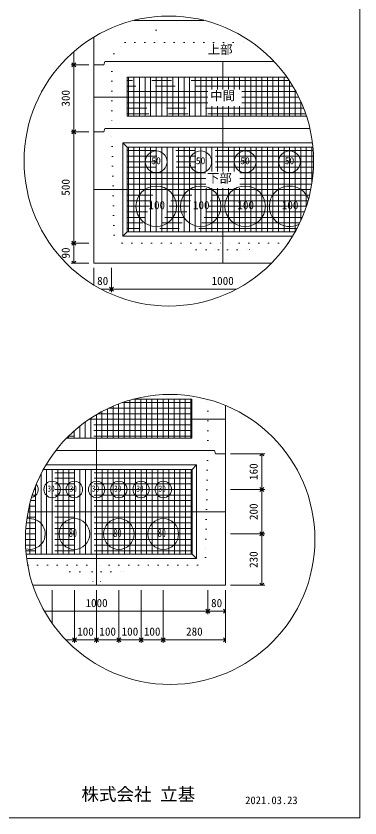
# Model space of a CAD drawing. Units: millimetres, scale not verified. Extents: x -4890 to 18490, y -2331 to 2331.
# Drawn here: x -2944 to -1830, y -1944 to 649 of the extents above; entities that cross this region are included whole.
import ezdxf
from ezdxf.enums import TextEntityAlignment as Align

# ---------------------------------------------------------------- set-up
doc = ezdxf.new("R2010")
doc.units = ezdxf.units.MM
doc.header["$LTSCALE"] = 10
for name, pattern in [('DASHED1', [1.8, 1.2, -0.6]), ('USER2', [50.8, 31.75, -6.35, 6.35, -6.35]), ('USER5', [3.185, 0.01, -3.175])]:
    doc.linetypes.add(name, pattern=pattern)
for name, color, linetype, lineweight in [('0-2_waku', 7, 'Continuous', 18), ('0-3_gaikei', 7, 'Continuous', 18), ('0-4_kakure', 7, 'DASHED1', 5), ('0-5_sunpou', 7, 'Continuous', 5), ('0-8_hole', 7, 'Continuous', 18), ('0-9_uchigawa', 6, 'Continuous', 18), ('0-E_文字１', 7, 'Continuous', 18), ('0-F_コア部分\u3000寸法補助線3', 150, 'USER2', 18), ('1-0_コア部分\u3000寸法補助線2', 150, 'USER2', 18), ('1-1_コア部分\u3000中心補助線', 1, 'Continuous', 18), ('1-2_コア部分\u3000寸法補助線', 7, 'USER2', 5), ('1-3_uchigawa2', 6, 'USER2', 18)]:
    doc.layers.add(name, color=color, linetype=linetype, lineweight=lineweight)
doc.styles.add('ＭＳ ゴシック', font='')
doc.styles.get('ＭＳ ゴシック').set_extended_font_data('MS Gothic')

# ---------------------------------------------------------------- blocks, each defined once
blk = doc.blocks.new('_Open90')
at = {"layer": '0-5_sunpou'}
blk.add_line((0, 0), (-1, 0), dxfattribs=at)
blk.add_lwpolyline([(-0.5, 0.5), (0, 0), (-0.5, -0.5)], dxfattribs=at)

msp = doc.modelspace()

# ---------------------------------------------------------------- linework, layer by layer
at = {"layer": '0-2_waku'}
for p in [(-1829.68, 2330.57), (-4889.68, -1944.43), (-4889.68, -1944.43), (-4889.68, -1944.43), (-4889.68, -1944.43)]:
    msp.add_line(p, (-1829.68, -1944.43), dxfattribs=at)
at = {"layer": '0-3_gaikei'}
for p, q in [((-2562.43, 634.93), (-2508.38, 634.93)), ((-2562.43, 634.93), (-2508.38, 634.93)), ((-2562.43, 634.93), (-2508.38, 634.93)), ((-2335.33, 634.93), (-2562.43, 634.93)), ((-2562.38, 634.93), (-2335.33, 634.93)), ((-2562.38, 634.93), (-2335.33, 634.93)), ((-2691.98, 490.93), (-2691.98, 580.94)), ((-2655.98, 501.73), (-2659.58, 490.93)), ((-2273.77, 501.73), (-2655.37, 501.73)), ((-2107.79, 501.73), (-2274.38, 501.73)), ((-2691.98, 490.93), (-2691.98, -149.87)), ((-2659.58, 490.93), (-2691.98, 490.93)), ((-2659.58, 490.93), (-2691.98, 490.93)), ((-2655.98, 285.73), (-2659.58, 274.93)), ((-2273.77, 285.73), (-2655.37, 285.73)), ((-1992.08, 285.73), (-2274.38, 285.73)), ((-2659.58, 274.93), (-2691.98, 274.93)), ((-2659.58, 274.93), (-2691.98, 274.93)), ((-2691.98, -149.87), (-2115.68, -149.87)), ((-2691.98, -149.87), (-2115.68, -149.87)), ((-2691.98, -149.87), (-2115.68, -149.87)), ((-2265.28, -968.46), (-2265.28, -610.5)), ((-2301.28, -756.06), (-2297.68, -766.86)), ((-2265.28, -766.86), (-2297.68, -766.86))]:
    msp.add_line(p, q, dxfattribs=at)
for points in [[(-2889.59, -1191.66), (-2265.28, -1191.66), (-2265.28, -766.86)], [(-2880.45, -1191.66), (-2265.28, -1191.66), (-2265.28, -766.86)], [(-2301.28, -756.06), (-2682.88, -756.06), (-2814.95, -756.06)]]:
    msp.add_lwpolyline(points, dxfattribs=at)
at = {"layer": '0-4_kakure', "linetype": 'USER5', "lineweight": 18}
for p, q in [((-2490.38, 634.93), (-2490.38, 647.05)), ((-2490.38, 634.93), (-2490.38, 562.93)), ((-2626.57, 526.93), (-2590.57, 562.93)), ((-2590.57, 562.93), (-2178.29, 562.93)), ((-2626.57, 526.93), (-2633.77, 501.73)), ((-2633.77, 501.73), (-2633.77, 285.73)), ((-2626.34, -59.87), (-2633.77, 285.73)), ((-2626.34, -59.87), (-2600.59, -85.07)), ((-2600.59, -85.07), (-2273.77, -85.07)), ((-2360.17, -106.67), (-2381.77, -85.07)), ((-2062.13, -85.07), (-2273.77, -85.07)), ((-2187.37, -106.67), (-2165.77, -85.07)), ((-2360.17, -106.67), (-2288.17, -106.67)), ((-2288.17, -106.67), (-2285.29, -149.87)), ((-2259.37, -106.67), (-2262.25, -149.87)), ((-2259.37, -106.67), (-2187.37, -106.67)), ((-2322.88, -756.06), (-2322.88, -590.92)), ((-2322.88, -756.06), (-2330.31, -1101.66)), ((-2330.31, -1101.66), (-2356.06, -1126.86)), ((-2906.12, -1126.86), (-2682.88, -1126.86)), ((-2769.28, -1148.46), (-2790.88, -1126.86)), ((-2356.06, -1126.86), (-2682.88, -1126.86)), ((-2596.48, -1148.46), (-2574.88, -1126.86)), ((-2769.28, -1148.46), (-2697.28, -1148.46)), ((-2697.28, -1148.46), (-2694.4, -1191.66)), ((-2668.48, -1148.46), (-2671.36, -1191.66)), ((-2668.48, -1148.46), (-2596.48, -1148.46))]:
    msp.add_line(p, q, dxfattribs=at)
at = {"layer": '0-5_sunpou', "color": 150, "lineweight": 18}
for p, q in [((-2756.29, 534.05), (-2756.29, 503.89)), ((-2707.82, 490.93), (-2765.65, 490.93)), ((-2723.66, 490.93), (-2765.65, 490.93)), ((-2756.29, 477.97), (-2756.29, 287.89)), ((-2707.82, 274.93), (-2765.65, 274.93)), ((-2707.82, 274.93), (-2765.65, 274.93)), ((-2756.29, 261.97), (-2756.29, -72.11)), ((-2707.82, -85.07), (-2765.65, -85.07)), ((-2723.66, -85.07), (-2765.65, -85.07)), ((-2756.29, -98.03), (-2756.29, -136.91)), ((-2707.82, -149.87), (-2765.65, -149.87)), ((-2691.98, -165.71), (-2691.98, -220.92)), ((-2634.38, -165.71), (-2634.38, -243.77)), ((-2634.38, -165.71), (-2634.38, -243.77)), ((-2668.2, -234.41), (-2647.34, -234.41)), ((-2621.42, -234.41), (-2229.56, -234.41)), ((-2249.44, -766.86), (-2138.13, -766.86)), ((-2147.49, -779.82), (-2147.49, -869.1)), ((-2249.44, -882.06), (-2138.13, -882.06)), ((-2249.44, -882.06), (-2138.13, -882.06)), ((-2147.49, -895.02), (-2147.49, -1013.1)), ((-2249.44, -1026.06), (-2138.13, -1026.06)), ((-2249.44, -1026.06), (-2138.13, -1026.06)), ((-2147.49, -1039.02), (-2147.49, -1178.7)), ((-2249.44, -1191.66), (-2138.13, -1191.66)), ((-2826.88, -1207.5), (-2826.88, -1315.3)), ((-2754.88, -1207.5), (-2754.88, -1377.95)), ((-2754.88, -1207.5), (-2754.88, -1377.95)), ((-2682.88, -1207.5), (-2682.88, -1377.95)), ((-2682.88, -1207.5), (-2682.88, -1377.95)), ((-2610.88, -1207.5), (-2610.88, -1377.95)), ((-2610.88, -1207.5), (-2610.88, -1377.95)), ((-2538.88, -1207.5), (-2538.88, -1377.95)), ((-2538.88, -1207.5), (-2538.88, -1377.95)), ((-2466.88, -1207.5), (-2466.88, -1377.95)), ((-2466.88, -1207.5), (-2466.88, -1377.95)), ((-2322.88, -1207.5), (-2322.88, -1285.56)), ((-2322.88, -1207.5), (-2322.88, -1285.56)), ((-2265.28, -1207.5), (-2265.28, -1285.56)), ((-2265.28, -1207.5), (-2265.28, -1377.95)), ((-2851.85, -1276.2), (-2335.84, -1276.2)), ((-2309.92, -1276.2), (-2278.24, -1276.2)), ((-2782.74, -1368.59), (-2767.84, -1368.59)), ((-2741.92, -1368.59), (-2695.84, -1368.59)), ((-2669.92, -1368.59), (-2623.84, -1368.59)), ((-2597.92, -1368.59), (-2551.84, -1368.59)), ((-2525.92, -1368.59), (-2479.84, -1368.59)), ((-2453.92, -1368.59), (-2278.24, -1368.59))]:
    msp.add_line(p, q, dxfattribs=at)
for centre in [(-2448.88, 180.01), (-2444.67, -1043.7)]:
    msp.add_circle(centre, 468.88, dxfattribs=at)
at = {"layer": '0-8_hole'}
for centre, radius in [((-2489.77, 177.73), 35.28), ((-2345.77, 177.73), 35.28), ((-2201.77, 177.73), 35.28), ((-2057.77, 177.73), 35.28), ((-2489.77, 33.73), 65.52), ((-2345.77, 33.73), 65.52), ((-2201.77, 33.73), 65.52), ((-2826.88, -882.06), 26.64), ((-2754.88, -882.06), 26.64), ((-2682.88, -882.06), 26.64), ((-2610.88, -882.06), 26.64), ((-2538.88, -882.06), 26.64), ((-2466.88, -882.06), 26.64), ((-2754.88, -1026.06), 49.68), ((-2610.88, -1026.06), 49.68), ((-2466.88, -1026.06), 49.68)]:
    msp.add_circle(centre, radius, dxfattribs=at)
for centre, radius, start, end in [((-2057.77, 33.73), 65.52, 20.66629, 298.32089), ((-2898.88, -882.06), 26.64, 281.59033, 39.2294), ((-2898.88, -1026.06), 49.68, 253.99064, 101.55918)]:
    msp.add_arc(centre, radius, start, end, dxfattribs=at)
at = {"layer": '0-9_uchigawa'}
for p, q in [((-2597.77, 238.93), (-2583.37, 224.53)), ((-2597.77, -63.47), (-2597.77, 238.93)), ((-2583.37, 224.53), (-2273.77, 224.53)), ((-2583.37, -49.07), (-2583.37, 224.53)), ((-2273.77, 224.53), (-1982.12, 224.53)), ((-2597.77, -63.47), (-2583.37, -49.07)), ((-2583.37, -49.07), (-2039.77, -49.07)), ((-2597.77, -63.47), (-2048.18, -63.47)), ((-2358.88, -1105.26), (-2358.88, -802.86)), ((-2373.28, -1090.86), (-2373.28, -817.26)), ((-2911.17, -1090.86), (-2373.28, -1090.86)), ((-2909.49, -1105.26), (-2358.88, -1105.26)), ((-2358.88, -1105.26), (-2373.28, -1090.86))]:
    msp.add_line(p, q, dxfattribs=at)
for points in [[(-2597.77, 238.93), (-2273.77, 238.93), (-1983.72, 238.93)], [(-2855.24, -817.26), (-2682.88, -817.26), (-2373.28, -817.26), (-2358.88, -802.86)], [(-2846.96, -802.86), (-2682.88, -802.86), (-2358.88, -802.86)]]:
    msp.add_lwpolyline(points, dxfattribs=at)
at = {"layer": '0-F_コア部分\u3000寸法補助線3'}
for p, q in [((-2579.77, 325.33), (-2579.77, 451.33)), ((-2543.77, 325.33), (-2543.77, 451.33)), ((-2507.77, 325.33), (-2507.77, 451.33)), ((-2471.77, 325.33), (-2471.77, 451.33)), ((-2435.77, 325.33), (-2435.77, 451.33)), ((-2399.77, 325.33), (-2399.77, 451.33)), ((-2363.77, 325.33), (-2363.77, 451.33)), ((-2327.77, 325.33), (-2327.77, 451.33)), ((-2291.77, 411.56), (-2291.77, 451.33)), ((-2255.77, 411.56), (-2255.77, 451.33)), ((-2219.77, 411.56), (-2219.77, 451.33)), ((-2183.77, 325.33), (-2183.77, 451.33)), ((-2147.77, 325.33), (-2147.77, 451.33)), ((-2111.77, 325.33), (-2111.77, 451.33)), ((-2075.77, 325.33), (-2075.77, 451.33)), ((-2322.77, 404.53), (-2583.37, 404.53)), ((-2037.25, 404.53), (-2212.61, 404.53)), ((-2039.77, 325.33), (-2039.77, 409.09)), ((-2322.77, 368.53), (-2583.37, 368.53)), ((-2019.57, 368.53), (-2212.61, 368.53)), ((-2291.77, 325.33), (-2291.77, 357.66)), ((-2255.77, 325.33), (-2255.77, 357.66)), ((-2219.77, 325.33), (-2219.77, 357.66)), ((-2003.77, 325.33), (-2003.77, 327.4)), ((-1981.22, 213.73), (-2583.37, 213.73)), ((-2579.77, -49.07), (-2579.77, 224.53)), ((-2543.77, -49.07), (-2543.77, 224.53)), ((-2507.77, -49.07), (-2507.77, 224.53)), ((-2471.77, -49.07), (-2471.77, 224.53)), ((-2435.77, -49.07), (-2435.77, 224.53)), ((-2399.77, -49.07), (-2399.77, 224.53)), ((-2363.77, -49.07), (-2363.77, 224.53)), ((-2327.77, 145.76), (-2327.77, 224.53)), ((-2291.77, 145.76), (-2291.77, 224.53)), ((-2255.77, 145.76), (-2255.77, 224.53)), ((-2219.77, 145.76), (-2219.77, 224.53)), ((-2183.77, -49.07), (-2183.77, 224.53)), ((-2147.77, -49.07), (-2147.77, 224.53)), ((-2111.77, -49.07), (-2111.77, 224.53)), ((-2075.77, -49.07), (-2075.77, 224.53)), ((-2039.77, -49.07), (-2039.77, 224.53)), ((-2003.77, 32.63), (-2003.77, 224.53)), ((-1980.01, 177.73), (-2583.37, 177.73)), ((-2329.39, 141.73), (-2583.37, 141.73)), ((-1981.57, 141.73), (-2219.23, 141.73)), ((-2329.39, 105.73), (-2583.37, 105.73)), ((-1985.92, 105.73), (-2219.23, 105.73)), ((-2327.77, -49.07), (-2327.77, 91.86)), ((-2291.77, -49.07), (-2291.77, 91.86)), ((-2255.77, -49.07), (-2255.77, 91.86)), ((-2219.77, -49.07), (-2219.77, 91.86)), ((-1993.16, 69.73), (-2583.37, 69.73)), ((-2003.4, 33.73), (-2583.37, 33.73)), ((-2016.88, -2.27), (-2583.37, -2.27)), ((-2033.91, -38.27), (-2583.37, -38.27)), ((-2557.49, -716.46), (-2557.49, -590.46)), ((-2521.49, -716.46), (-2521.49, -590.46)), ((-2485.49, -716.46), (-2485.49, -590.46)), ((-2449.49, -716.46), (-2449.49, -590.46)), ((-2413.49, -716.46), (-2413.49, -590.46)), ((-2377.49, -716.46), (-2377.49, -590.46)), ((-2629.49, -716.46), (-2629.49, -612.79)), ((-2593.49, -716.46), (-2593.49, -599.07)), ((-2373.89, -637.26), (-2678.44, -637.26)), ((-2665.49, -716.46), (-2665.49, -630.08)), ((-2373.89, -673.26), (-2732.1, -673.26)), ((-2701.49, -716.46), (-2701.49, -651.42)), ((-2737.49, -716.46), (-2737.49, -677.51)), ((-2773.49, -716.46), (-2773.49, -709.46)), ((-2373.28, -828.06), (-2861.01, -828.06)), ((-2844.88, -1090.86), (-2844.88, -817.26)), ((-2808.88, -1090.86), (-2808.88, -817.26)), ((-2772.88, -1090.86), (-2772.88, -817.26)), ((-2736.88, -1090.86), (-2736.88, -817.26)), ((-2700.88, -1090.86), (-2700.88, -817.26)), ((-2664.88, -1090.86), (-2664.88, -817.26)), ((-2628.88, -1090.86), (-2628.88, -817.26)), ((-2592.88, -1090.86), (-2592.88, -817.26)), ((-2556.88, -1090.86), (-2556.88, -817.26)), ((-2520.88, -1090.86), (-2520.88, -817.26)), ((-2484.88, -1090.86), (-2484.88, -817.26)), ((-2448.88, -1090.86), (-2448.88, -817.26)), ((-2412.88, -1090.86), (-2412.88, -817.26)), ((-2376.88, -1090.86), (-2376.88, -817.26)), ((-2880.88, -1090.86), (-2880.88, -871.75)), ((-2373.28, -864.06), (-2877.77, -864.06)), ((-2373.28, -900.06), (-2891, -900.06)), ((-2373.28, -936.06), (-2901.02, -936.06)), ((-2373.28, -972.06), (-2908.04, -972.06)), ((-2373.28, -1008.06), (-2912.19, -1008.06)), ((-2373.28, -1044.06), (-2913.55, -1044.06)), ((-2373.28, -1080.06), (-2912.14, -1080.06))]:
    msp.add_line(p, q, dxfattribs=at)
at = {"layer": '1-0_コア部分\u3000寸法補助線2'}
for p, q in [((-2561.77, 325.33), (-2561.77, 451.33)), ((-2525.77, 325.33), (-2525.77, 451.33)), ((-2489.77, 325.33), (-2489.77, 451.33)), ((-2453.77, 325.33), (-2453.77, 451.33)), ((-2381.77, 325.33), (-2381.77, 451.33)), ((-2309.77, 411.56), (-2309.77, 451.33)), ((-2237.77, 411.56), (-2237.77, 451.33)), ((-2165.77, 325.33), (-2165.77, 451.33)), ((-2093.77, 325.33), (-2093.77, 451.33)), ((-2047.59, 422.53), (-2583.37, 422.53)), ((-2021.77, 325.33), (-2021.77, 373.46)), ((-2012.11, 350.53), (-2583.37, 350.53)), ((-2309.77, 325.33), (-2309.77, 357.66)), ((-2237.77, 325.33), (-2237.77, 357.66)), ((-2525.77, -49.07), (-2525.77, 224.53)), ((-2489.77, -49.07), (-2489.77, 224.53)), ((-2453.77, -49.07), (-2453.77, 224.53)), ((-2381.77, -49.07), (-2381.77, 224.53)), ((-2309.77, 145.76), (-2309.77, 224.53)), ((-2237.77, 145.76), (-2237.77, 224.53)), ((-2165.77, -49.07), (-2165.77, 224.53)), ((-2093.77, -49.07), (-2093.77, 224.53)), ((-2021.77, -13.44), (-2021.77, 224.53)), ((-1980.27, 195.73), (-2583.37, 195.73)), ((-2329.39, 123.73), (-2583.37, 123.73)), ((-1983.39, 123.73), (-2219.23, 123.73)), ((-2309.77, -49.07), (-2309.77, 91.86)), ((-2237.77, -49.07), (-2237.77, 91.86)), ((-1997.89, 51.73), (-2583.37, 51.73)), ((-2024.93, -20.27), (-2583.37, -20.27)), ((-2575.49, -716.46), (-2575.49, -593.45)), ((-2503.49, -716.46), (-2503.49, -590.46)), ((-2431.49, -716.46), (-2431.49, -590.46)), ((-2647.49, -716.46), (-2647.49, -620.97)), ((-2373.89, -619.26), (-2643.89, -619.26)), ((-2719.49, -716.46), (-2719.49, -663.81)), ((-2373.89, -691.26), (-2753.91, -691.26)), ((-2790.88, -1090.86), (-2790.88, -817.26)), ((-2718.88, -1090.86), (-2718.88, -817.26)), ((-2646.88, -1090.86), (-2646.88, -817.26)), ((-2574.88, -1090.86), (-2574.88, -817.26)), ((-2502.88, -1090.86), (-2502.88, -817.26)), ((-2430.88, -1090.86), (-2430.88, -817.26)), ((-2373.28, -846.06), (-2869.86, -846.06)), ((-2862.88, -1090.86), (-2862.88, -831.7)), ((-2898.88, -1090.86), (-2898.88, -927.34)), ((-2373.28, -918.06), (-2896.4, -918.06)), ((-2373.28, -990.06), (-2910.47, -990.06)), ((-2373.28, -1062.06), (-2913.19, -1062.06))]:
    msp.add_line(p, q, dxfattribs=at)
at = {"layer": '1-1_コア部分\u3000中心補助線'}
for p, q in [((-2273.77, 411.56), (-2273.77, 501.73)), ((-2322.77, 386.53), (-2691.98, 386.53)), ((-2027.93, 386.53), (-2212.61, 386.53)), ((-2273.77, 285.73), (-2273.77, 357.66)), ((-2273.77, 145.76), (-2273.77, 285.73)), ((-2691.37, 87.73), (-1989.17, 87.73)), ((-2273.77, -149.87), (-2273.77, 91.86)), ((-2683.49, -756.06), (-2683.49, -640.21)), ((-2266.51, -655.26), (-2707.26, -655.26)), ((-2682.88, -1191.66), (-2682.88, -756.06)), ((-2904.9, -954.06), (-2265.28, -954.06))]:
    msp.add_line(p, q, dxfattribs=at)
at = {"layer": '1-2_コア部分\u3000寸法補助線'}
for p, q in [((-2561.77, 325.33), (-2561.77, 451.33)), ((-2489.77, 325.33), (-2489.77, 451.33)), ((-2417.77, 325.33), (-2417.77, 451.33)), ((-2345.77, 325.33), (-2345.77, 451.33)), ((-2201.77, 325.33), (-2201.77, 451.33)), ((-2129.77, 325.33), (-2129.77, 451.33)), ((-2059.04, 440.53), (-2583.37, 440.53)), ((-2057.77, 325.33), (-2057.77, 438.62)), ((-2005.5, 332.53), (-2583.37, 332.53)), ((-2561.77, -49.07), (-2561.77, 224.53)), ((-2489.77, -49.07), (-2489.77, 224.53)), ((-2417.77, -49.07), (-2417.77, 224.53)), ((-2345.77, -49.07), (-2345.77, 224.53)), ((-2201.77, -49.07), (-2201.77, 224.53)), ((-2129.77, -49.07), (-2129.77, 224.53)), ((-2057.77, -49.07), (-2057.77, 224.53)), ((-1985.77, 106.7), (-1985.77, 224.53)), ((-1980.44, 159.73), (-2583.37, 159.73)), ((-2009.72, 15.73), (-2583.37, 15.73)), ((-2539.49, -716.46), (-2539.49, -590.46)), ((-2467.49, -716.46), (-2467.49, -590.46)), ((-2395.49, -716.46), (-2395.49, -590.46)), ((-2611.49, -716.46), (-2611.49, -605.51)), ((-2373.89, -601.26), (-2599.87, -601.26)), ((-2755.49, -716.46), (-2755.49, -692.66)), ((-2373.89, -709.26), (-2773.29, -709.26)), ((-2826.88, -1090.86), (-2826.88, -817.26)), ((-2754.88, -1090.86), (-2754.88, -817.26)), ((-2610.88, -1090.86), (-2610.88, -817.26)), ((-2538.88, -1090.86), (-2538.88, -817.26)), ((-2466.88, -1090.86), (-2466.88, -817.26)), ((-2394.88, -1090.86), (-2394.88, -817.26)), ((-2373.28, -882.06), (-2884.8, -882.06)), ((-2898.88, -1090.86), (-2898.88, -927.34)), ((-2373.28, -1026.06), (-2913.22, -1026.06))]:
    msp.add_line(p, q, dxfattribs=at)
at = {"layer": '1-3_uchigawa2'}
for p, q in [((-2583.37, 451.33), (-2273.77, 451.33)), ((-2583.37, 451.33), (-2583.37, 325.33)), ((-2066.48, 451.33), (-2273.77, 451.33)), ((-2583.37, 325.33), (-2273.77, 325.33)), ((-2003.09, 325.33), (-2273.77, 325.33)), ((-2373.89, -590.46), (-2564.72, -590.46)), ((-2373.89, -590.46), (-2373.89, -716.46)), ((-2780.46, -716.46), (-2683.49, -716.46)), ((-2373.89, -716.46), (-2683.49, -716.46))]:
    msp.add_line(p, q, dxfattribs=at)

# ---------------------------------------------------------------- block references
at = {"layer": '0-5_sunpou', "xscale": 12.96, "yscale": 12.96}
for p, rotation in [((-2756.29, 490.93), 270), ((-2756.29, 490.93), 90), ((-2756.29, 274.93), 270), ((-2756.29, 274.93), 90), ((-2756.29, -85.07), 270), ((-2756.29, -85.07), 90), ((-2756.29, -149.87), 270), ((-2634.38, -234.41), 180), ((-2147.49, -766.86), 90), ((-2147.49, -882.06), 270), ((-2147.49, -882.06), 90), ((-2147.49, -1026.06), 270), ((-2147.49, -1026.06), 90), ((-2147.49, -1191.66), 270), ((-2322.88, -1276.2), 180), ((-2754.88, -1368.59), 180), ((-2682.88, -1368.59), 180), ((-2610.88, -1368.59), 180), ((-2538.88, -1368.59), 180), ((-2466.88, -1368.59), 180)]:
    msp.add_blockref('_Open90', p, dxfattribs=dict(at, rotation=rotation))
for p in [(-2634.38, -234.41), (-2322.88, -1276.2), (-2265.28, -1276.2), (-2754.88, -1368.59), (-2682.88, -1368.59), (-2610.88, -1368.59), (-2538.88, -1368.59), (-2466.88, -1368.59), (-2265.28, -1368.59)]:
    msp.add_blockref('_Open90', p, dxfattribs=at)

# ---------------------------------------------------------------- texts
at = {"layer": '0-5_sunpou', "style": 'ＭＳ ゴシック'}
for s, p in [('300', (-2762.05, 355.93)), ('500', (-2762.05, 67.93)), ('90', (-2762.05, -135.47)), ('160', (-2153.25, -851.46)), ('200', (-2153.25, -981.06)), ('230', (-2153.25, -1135.86))]:
    msp.add_text(s, height=26.39, rotation=90, dxfattribs=at).set_placement(p, align=Align.BOTTOM_LEFT)
for s, p in [('80', (-2681.18, -228.65)), ('1000', (-2310.38, -228.65)), ('1000', (-2718.88, -1270.44)), ('80', (-2312.08, -1270.44)), ('100', (-2745.88, -1362.83)), ('100', (-2673.88, -1362.83)), ('100', (-2601.88, -1362.83)), ('100', (-2529.88, -1362.83)), ('280', (-2393.08, -1362.83))]:
    msp.add_text(s, height=26.39, dxfattribs=at).set_placement(p, align=Align.BOTTOM_LEFT)
at = {"layer": '0-E_文字１', "style": 'ＭＳ ゴシック'}
for s, height, p in [('上部', 29.33, (-2322.57, 517.3)), ('中間', 29.33, (-2314.85, 367.83)), ('50', 22.43, (-2505.32, 163.09)), ('50', 22.43, (-2361.32, 163.09)), ('50', 22.43, (-2217.32, 163.09)), ('50', 22.43, (-2073.32, 163.09)), ('下部', 29.33, (-2325.08, 101.57)), ('100', 26.39, (-2514.93, 16.32)), ('100', 26.39, (-2370.93, 16.32)), ('100', 26.39, (-2226.93, 16.32)), ('100', 26.39, (-2082.93, 16.32)), ('株式会社 立基', 41.57, (-2731.91, -1900.94)), ('2021.03.23', 24.94, (-2201.4, -1907.16))]:
    msp.add_text(s, height=height, dxfattribs=at).set_placement(p, align=Align.BOTTOM_LEFT)
at = {"layer": '0-E_文字１', "style": 'ＭＳ ゴシック', "width": 0.7}
for s, height, p in [('30', 20.19, (-2842, -895.4)), ('30', 20.19, (-2770, -895.4)), ('30', 20.19, (-2698, -895.4)), ('30', 20.19, (-2626, -895.4)), ('30', 20.19, (-2554, -895.4)), ('30', 20.19, (-2482, -895.4)), ('80', 26.39, (-2772.93, -1043.83)), ('80', 26.39, (-2628.93, -1043.83)), ('80', 26.39, (-2484.93, -1043.83))]:
    msp.add_text(s, height=height, dxfattribs=at).set_placement(p, align=Align.BOTTOM_LEFT)

doc.saveas('drawing.dxf')
